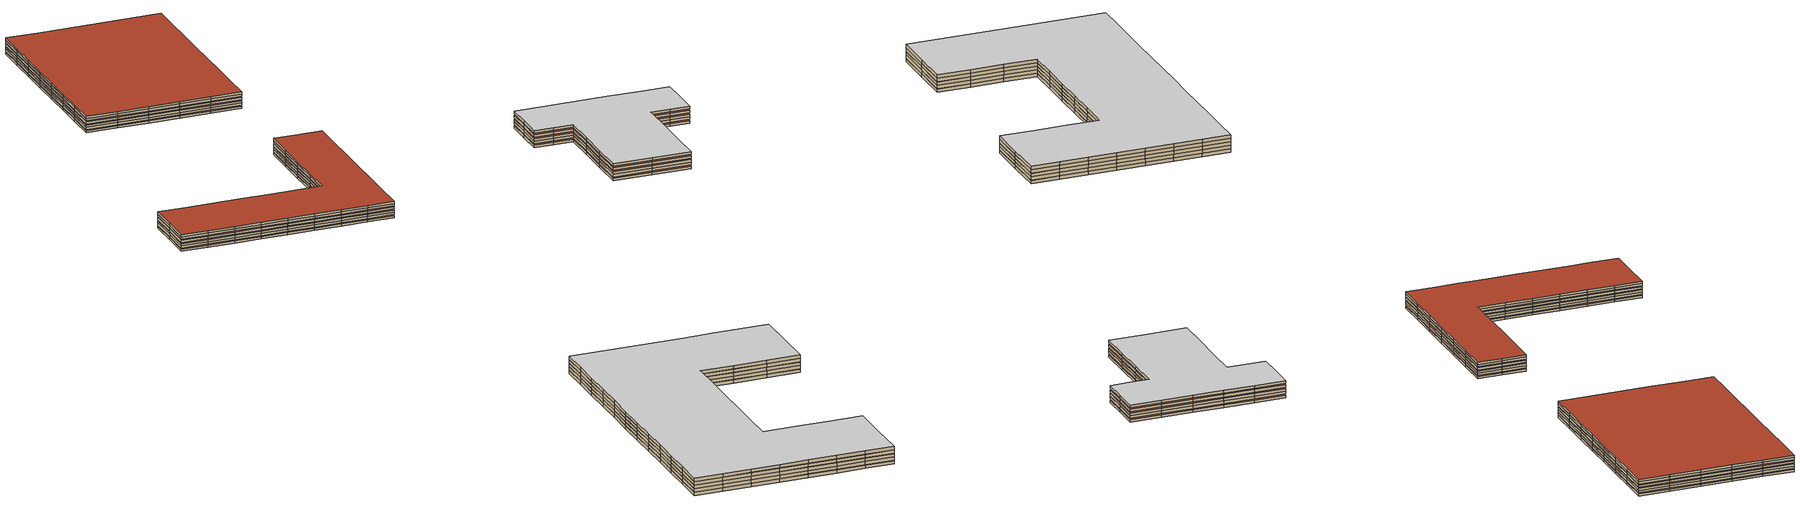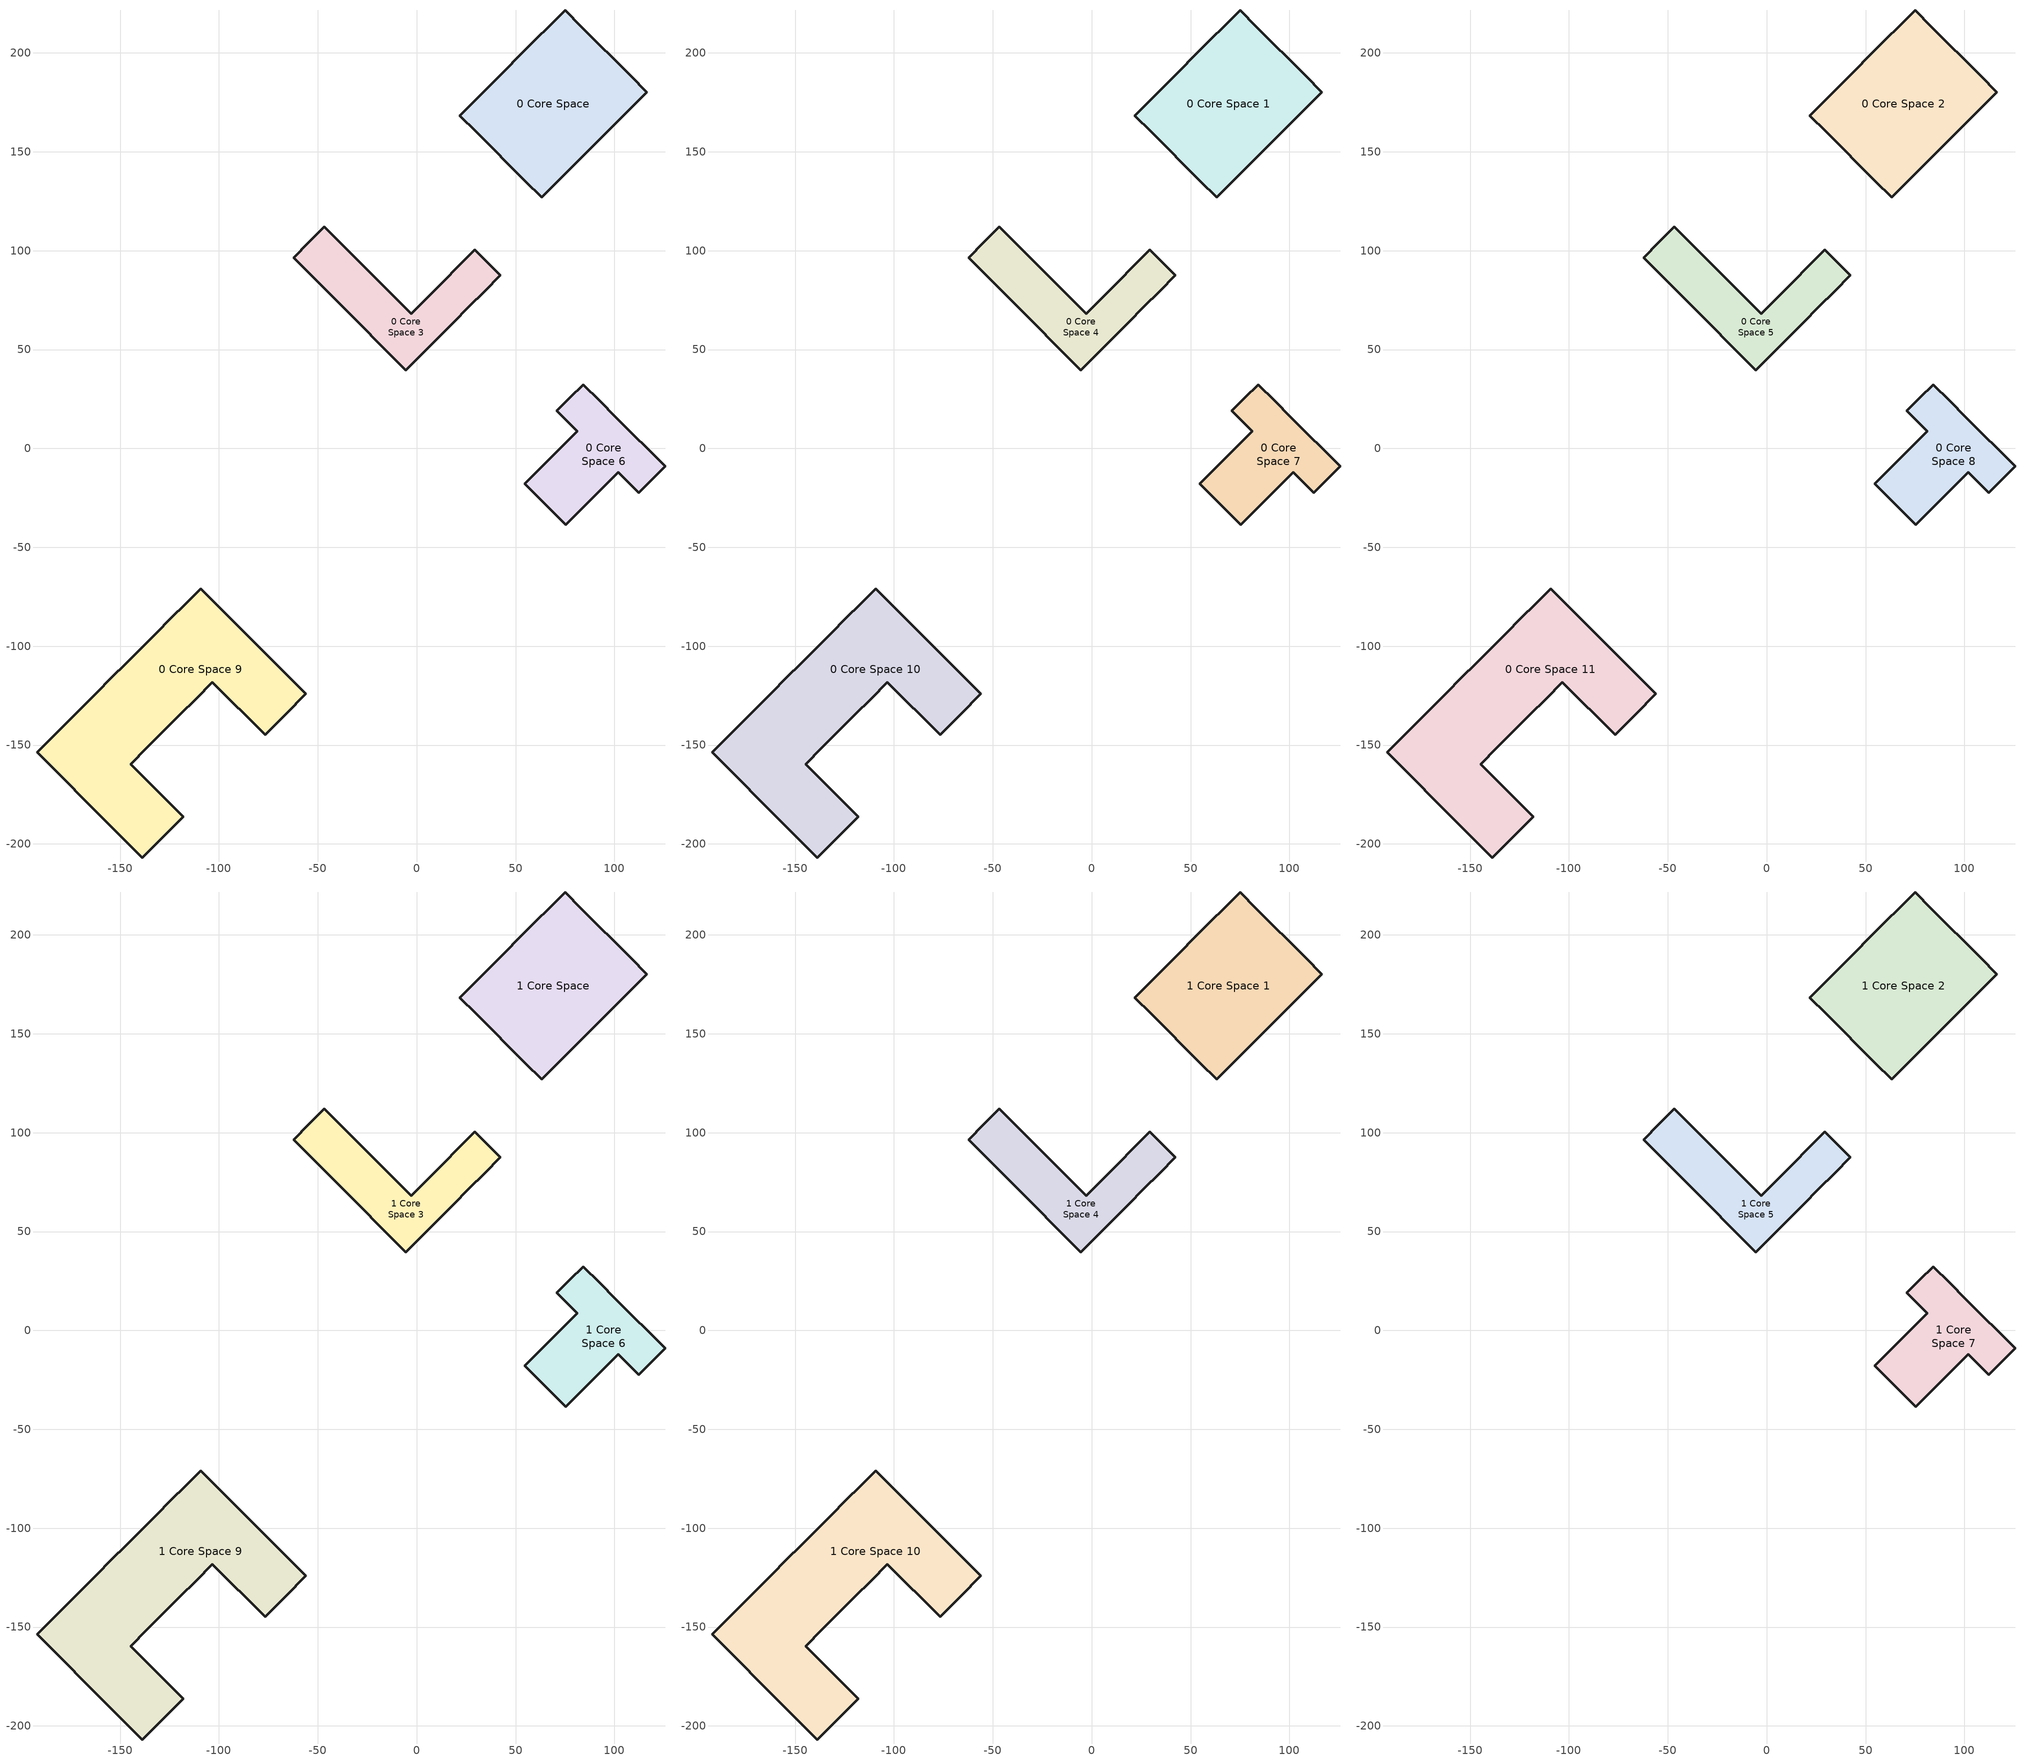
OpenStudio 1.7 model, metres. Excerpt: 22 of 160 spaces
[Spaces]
0 Core Space
 floor ground: 75.02,221.49 83.29,213.21 91.57,204.94 99.84,196.66 108.12,188.38 116.4,180.11 108.79,172.5 101.19,164.9 93.58,157.29 85.98,149.69 78.37,142.08 70.76,134.47 63.16,126.87 54.88,135.15 46.61,143.42 38.33,151.7 30.05,159.97 21.78,168.25 29.38,175.85 36.99,183.46 44.6,191.07 52.2,198.67 59.81,206.28 67.41,213.88 z0.1
 wall outside: 83.29,213.21 75.02,221.49 67.41,213.88 59.81,206.28 52.2,198.67 44.6,191.07 36.99,183.46 29.38,175.85 21.78,168.25 30.05,159.97 38.33,151.7 46.61,143.42 54.88,135.15 63.16,126.87 70.76,134.47 78.37,142.08 85.98,149.69 93.58,157.29 101.19,164.9 108.79,172.5 116.4,180.11 108.12,188.38 99.84,196.66 91.57,204.94 83.29,213.21 z0.1:0.93
 roof outside: 67.41,213.88 59.81,206.28 52.2,198.67 44.6,191.07 36.99,183.46 29.38,175.85 21.78,168.25 30.05,159.97 38.33,151.7 46.61,143.42 54.88,135.15 63.16,126.87 70.76,134.47 78.37,142.08 85.98,149.69 93.58,157.29 101.19,164.9 108.79,172.5 116.4,180.11 108.12,188.38 99.84,196.66 91.57,204.94 83.29,213.21 75.02,221.49 z0.93
0 Core Space 3
 floor ground: -62.3,96.36 -54.47,104.19 -46.65,112.01 -39.34,104.71 -32.04,97.4 -24.73,90.09 -17.42,82.79 -10.12,75.48 -2.81,68.17 5.24,76.23 13.3,84.28 21.35,92.33 29.4,100.39 35.87,93.92 42.33,87.46 34.36,79.48 26.38,71.5 18.4,63.53 10.43,55.55 2.45,47.57 -5.53,39.6 -12.62,46.69 -19.72,53.79 -26.82,60.88 -33.91,67.98 -41.01,75.08 -48.1,82.17 -55.2,89.27 z0.1
 wall outside: -54.47,104.19 -62.3,96.36 -55.2,89.27 -48.1,82.17 -41.01,75.08 -33.91,67.98 -26.82,60.88 -19.72,53.79 -12.62,46.69 -5.53,39.6 2.45,47.57 10.43,55.55 18.4,63.53 26.38,71.5 34.36,79.48 42.33,87.46 35.87,93.92 29.4,100.39 21.35,92.33 13.3,84.28 5.24,76.23 -2.81,68.17 -10.12,75.48 -17.42,82.79 -24.73,90.09 -32.04,97.4 -39.34,104.71 -46.65,112.01 -54.47,104.19 z0.1:0.93
 roof outside: -55.2,89.27 -48.1,82.17 -41.01,75.08 -33.91,67.98 -26.82,60.88 -19.72,53.79 -12.62,46.69 -5.53,39.6 2.45,47.57 10.43,55.55 18.4,63.53 26.38,71.5 34.36,79.48 42.33,87.46 35.87,93.92 29.4,100.39 21.35,92.33 13.3,84.28 5.24,76.23 -2.81,68.17 -10.12,75.48 -17.42,82.79 -24.73,90.09 -32.04,97.4 -39.34,104.71 -46.65,112.01 -54.47,104.19 -62.3,96.36 z0.93
0 Core Space 6
 floor ground: 84.16,32.3 92.44,24.02 100.71,15.75 108.99,7.47 117.26,-0.8 125.54,-9.08 118.89,-15.73 112.23,-22.39 107.06,-17.21 101.89,-12.04 93.01,-20.92 84.14,-29.79 75.27,-38.66 64.92,-28.32 54.58,-17.97 63.45,-9.1 72.32,-0.23 81.2,8.65 76.02,13.82 70.85,18.99 77.51,25.65 z0.1
 wall outside: 92.44,24.02 84.16,32.3 77.51,25.65 70.85,18.99 76.02,13.82 81.2,8.65 72.32,-0.23 63.45,-9.1 54.58,-17.97 64.92,-28.32 75.27,-38.66 84.14,-29.79 93.01,-20.92 101.89,-12.04 107.06,-17.21 112.23,-22.39 118.89,-15.73 125.54,-9.08 117.26,-0.8 108.99,7.47 100.71,15.75 92.44,24.02 z0.1:1.1
 roof outside: 77.51,25.65 70.85,18.99 76.02,13.82 81.2,8.65 72.32,-0.23 63.45,-9.1 54.58,-17.97 64.92,-28.32 75.27,-38.66 84.14,-29.79 93.01,-20.92 101.89,-12.04 107.06,-17.21 112.23,-22.39 118.89,-15.73 125.54,-9.08 117.26,-0.8 108.99,7.47 100.71,15.75 92.44,24.02 84.16,32.3 z1.1
0 Core Space 9
 floor ground: -55.99,-124.17 -66.33,-134.51 -76.68,-144.86 -85.55,-135.98 -94.43,-127.11 -103.3,-118.24 -111.58,-126.51 -119.85,-134.79 -128.13,-143.06 -136.41,-151.34 -144.68,-159.62 -135.81,-168.49 -126.93,-177.36 -118.06,-186.24 -128.41,-196.59 -138.76,-206.93 -146.36,-199.33 -153.96,-191.73 -161.57,-184.12 -169.17,-176.52 -176.78,-168.91 -184.38,-161.31 -191.99,-153.7 -184.46,-146.18 -176.94,-138.66 -169.41,-131.13 -161.89,-123.61 -154.37,-116.08 -146.84,-108.56 -139.32,-101.03 -131.79,-93.51 -124.27,-85.99 -116.74,-78.46 -109.22,-70.94 -101.62,-78.54 -94.01,-86.15 -86.41,-93.75 -78.8,-101.35 -71.2,-108.96 -63.59,-116.56 z0.1
 wall outside: -66.33,-134.51 -55.99,-124.17 -63.59,-116.56 -71.2,-108.96 -78.8,-101.35 -86.41,-93.75 -94.01,-86.15 -101.62,-78.54 -109.22,-70.94 -116.74,-78.46 -124.27,-85.99 -131.79,-93.51 -139.32,-101.03 -146.84,-108.56 -154.37,-116.08 -161.89,-123.61 -169.41,-131.13 -176.94,-138.66 -184.46,-146.18 -191.99,-153.7 -184.38,-161.31 -176.78,-168.91 -169.17,-176.52 -161.57,-184.12 -153.96,-191.73 -146.36,-199.33 -138.76,-206.93 -128.41,-196.59 -118.06,-186.24 -126.93,-177.36 -135.81,-168.49 -144.68,-159.62 -136.41,-151.34 -128.13,-143.06 -119.85,-134.79 -111.58,-126.51 -103.3,-118.24 -94.43,-127.11 -85.55,-135.98 -76.68,-144.86 -66.33,-134.51 z0.1:1.42
 roof outside: -63.59,-116.56 -71.2,-108.96 -78.8,-101.35 -86.41,-93.75 -94.01,-86.15 -101.62,-78.54 -109.22,-70.94 -116.74,-78.46 -124.27,-85.99 -131.79,-93.51 -139.32,-101.03 -146.84,-108.56 -154.37,-116.08 -161.89,-123.61 -169.41,-131.13 -176.94,-138.66 -184.46,-146.18 -191.99,-153.7 -184.38,-161.31 -176.78,-168.91 -169.17,-176.52 -161.57,-184.12 -153.96,-191.73 -146.36,-199.33 -138.76,-206.93 -128.41,-196.59 -118.06,-186.24 -126.93,-177.36 -135.81,-168.49 -144.68,-159.62 -136.41,-151.34 -128.13,-143.06 -119.85,-134.79 -111.58,-126.51 -103.3,-118.24 -94.43,-127.11 -85.55,-135.98 -76.68,-144.86 -66.33,-134.51 -55.99,-124.17 z1.42
0 Core Space 1
 floor ground: 75.02,221.49 83.29,213.21 91.57,204.94 99.84,196.66 108.12,188.38 116.4,180.11 108.79,172.5 101.19,164.9 93.58,157.29 85.98,149.69 78.37,142.08 70.76,134.47 63.16,126.87 54.88,135.15 46.61,143.42 38.33,151.7 30.05,159.97 21.78,168.25 29.38,175.85 36.99,183.46 44.6,191.07 52.2,198.67 59.81,206.28 67.41,213.88 z1.35
 wall outside: 83.29,213.21 75.02,221.49 67.41,213.88 59.81,206.28 52.2,198.67 44.6,191.07 36.99,183.46 29.38,175.85 21.78,168.25 30.05,159.97 38.33,151.7 46.61,143.42 54.88,135.15 63.16,126.87 70.76,134.47 78.37,142.08 85.98,149.69 93.58,157.29 101.19,164.9 108.79,172.5 116.4,180.11 108.12,188.38 99.84,196.66 91.57,204.94 83.29,213.21 z1.35:2.18
0 Core Space 4
 floor ground: -62.3,96.36 -54.47,104.19 -46.65,112.01 -39.34,104.71 -32.04,97.4 -24.73,90.09 -17.42,82.79 -10.12,75.48 -2.81,68.17 5.24,76.23 13.3,84.28 21.35,92.33 29.4,100.39 35.87,93.92 42.33,87.46 34.36,79.48 26.38,71.5 18.4,63.53 10.43,55.55 2.45,47.57 -5.53,39.6 -12.62,46.69 -19.72,53.79 -26.82,60.88 -33.91,67.98 -41.01,75.08 -48.1,82.17 -55.2,89.27 z1.35
 wall outside: -54.47,104.19 -62.3,96.36 -55.2,89.27 -48.1,82.17 -41.01,75.08 -33.91,67.98 -26.82,60.88 -19.72,53.79 -12.62,46.69 -5.53,39.6 2.45,47.57 10.43,55.55 18.4,63.53 26.38,71.5 34.36,79.48 42.33,87.46 35.87,93.92 29.4,100.39 21.35,92.33 13.3,84.28 5.24,76.23 -2.81,68.17 -10.12,75.48 -17.42,82.79 -24.73,90.09 -32.04,97.4 -39.34,104.71 -46.65,112.01 -54.47,104.19 z1.35:2.18
0 Core Space 7
 floor ground: 84.16,32.3 92.44,24.02 100.71,15.75 108.99,7.47 117.26,-0.8 125.54,-9.08 118.89,-15.73 112.23,-22.39 107.06,-17.21 101.89,-12.04 93.01,-20.92 84.14,-29.79 75.27,-38.66 64.92,-28.32 54.58,-17.97 63.45,-9.1 72.32,-0.23 81.2,8.65 76.02,13.82 70.85,18.99 77.51,25.65 z1.6
 wall outside: 92.44,24.02 84.16,32.3 77.51,25.65 70.85,18.99 76.02,13.82 81.2,8.65 72.32,-0.23 63.45,-9.1 54.58,-17.97 64.92,-28.32 75.27,-38.66 84.14,-29.79 93.01,-20.92 101.89,-12.04 107.06,-17.21 112.23,-22.39 118.89,-15.73 125.54,-9.08 117.26,-0.8 108.99,7.47 100.71,15.75 92.44,24.02 z1.6:2.6
0 Core Space 10
 floor ground: -55.99,-124.17 -66.33,-134.51 -76.68,-144.86 -85.55,-135.98 -94.43,-127.11 -103.3,-118.24 -111.58,-126.51 -119.85,-134.79 -128.13,-143.06 -136.41,-151.34 -144.68,-159.62 -135.81,-168.49 -126.93,-177.36 -118.06,-186.24 -128.41,-196.59 -138.76,-206.93 -146.36,-199.33 -153.96,-191.73 -161.57,-184.12 -169.17,-176.52 -176.78,-168.91 -184.38,-161.31 -191.99,-153.7 -184.46,-146.18 -176.94,-138.66 -169.41,-131.13 -161.89,-123.61 -154.37,-116.08 -146.84,-108.56 -139.32,-101.03 -131.79,-93.51 -124.27,-85.99 -116.74,-78.46 -109.22,-70.94 -101.62,-78.54 -94.01,-86.15 -86.41,-93.75 -78.8,-101.35 -71.2,-108.96 -63.59,-116.56 z1.44
 wall outside: -66.33,-134.51 -55.99,-124.17 -63.59,-116.56 -71.2,-108.96 -78.8,-101.35 -86.41,-93.75 -94.01,-86.15 -101.62,-78.54 -109.22,-70.94 -116.74,-78.46 -124.27,-85.99 -131.79,-93.51 -139.32,-101.03 -146.84,-108.56 -154.37,-116.08 -161.89,-123.61 -169.41,-131.13 -176.94,-138.66 -184.46,-146.18 -191.99,-153.7 -184.38,-161.31 -176.78,-168.91 -169.17,-176.52 -161.57,-184.12 -153.96,-191.73 -146.36,-199.33 -138.76,-206.93 -128.41,-196.59 -118.06,-186.24 -126.93,-177.36 -135.81,-168.49 -144.68,-159.62 -136.41,-151.34 -128.13,-143.06 -119.85,-134.79 -111.58,-126.51 -103.3,-118.24 -94.43,-127.11 -85.55,-135.98 -76.68,-144.86 -66.33,-134.51 z1.44:2.76
0 Core Space 2
 floor to 0 Core Space 1: 75.02,221.49 83.29,213.21 91.57,204.94 99.84,196.66 108.12,188.38 116.4,180.11 108.79,172.5 101.19,164.9 93.58,157.29 85.98,149.69 78.37,142.08 70.76,134.47 63.16,126.87 54.88,135.15 46.61,143.42 38.33,151.7 30.05,159.97 21.78,168.25 29.38,175.85 36.99,183.46 44.6,191.07 52.2,198.67 59.81,206.28 67.41,213.88 z2.18
 wall outside: 83.29,213.21 75.02,221.49 67.41,213.88 59.81,206.28 52.2,198.67 44.6,191.07 36.99,183.46 29.38,175.85 21.78,168.25 30.05,159.97 38.33,151.7 46.61,143.42 54.88,135.15 63.16,126.87 70.76,134.47 78.37,142.08 85.98,149.69 93.58,157.29 101.19,164.9 108.79,172.5 116.4,180.11 108.12,188.38 99.84,196.66 91.57,204.94 83.29,213.21 z2.18:3.01
 roof outside: 67.41,213.88 59.81,206.28 52.2,198.67 44.6,191.07 36.99,183.46 29.38,175.85 21.78,168.25 30.05,159.97 38.33,151.7 46.61,143.42 54.88,135.15 63.16,126.87 70.76,134.47 78.37,142.08 85.98,149.69 93.58,157.29 101.19,164.9 108.79,172.5 116.4,180.11 108.12,188.38 99.84,196.66 91.57,204.94 83.29,213.21 75.02,221.49 z3.01
0 Core Space 5
 floor to 0 Core Space 4: -62.3,96.36 -54.47,104.19 -46.65,112.01 -39.34,104.71 -32.04,97.4 -24.73,90.09 -17.42,82.79 -10.12,75.48 -2.81,68.17 5.24,76.23 13.3,84.28 21.35,92.33 29.4,100.39 35.87,93.92 42.33,87.46 34.36,79.48 26.38,71.5 18.4,63.53 10.43,55.55 2.45,47.57 -5.53,39.6 -12.62,46.69 -19.72,53.79 -26.82,60.88 -33.91,67.98 -41.01,75.08 -48.1,82.17 -55.2,89.27 z2.18
 wall outside: -54.47,104.19 -62.3,96.36 -55.2,89.27 -48.1,82.17 -41.01,75.08 -33.91,67.98 -26.82,60.88 -19.72,53.79 -12.62,46.69 -5.53,39.6 2.45,47.57 10.43,55.55 18.4,63.53 26.38,71.5 34.36,79.48 42.33,87.46 35.87,93.92 29.4,100.39 21.35,92.33 13.3,84.28 5.24,76.23 -2.81,68.17 -10.12,75.48 -17.42,82.79 -24.73,90.09 -32.04,97.4 -39.34,104.71 -46.65,112.01 -54.47,104.19 z2.18:3.01
 roof outside: -55.2,89.27 -48.1,82.17 -41.01,75.08 -33.91,67.98 -26.82,60.88 -19.72,53.79 -12.62,46.69 -5.53,39.6 2.45,47.57 10.43,55.55 18.4,63.53 26.38,71.5 34.36,79.48 42.33,87.46 35.87,93.92 29.4,100.39 21.35,92.33 13.3,84.28 5.24,76.23 -2.81,68.17 -10.12,75.48 -17.42,82.79 -24.73,90.09 -32.04,97.4 -39.34,104.71 -46.65,112.01 -54.47,104.19 -62.3,96.36 z3.01
0 Core Space 8
 floor to 0 Core Space 7: 84.16,32.3 92.44,24.02 100.71,15.75 108.99,7.47 117.26,-0.8 125.54,-9.08 118.89,-15.73 112.23,-22.39 107.06,-17.21 101.89,-12.04 93.01,-20.92 84.14,-29.79 75.27,-38.66 64.92,-28.32 54.58,-17.97 63.45,-9.1 72.32,-0.23 81.2,8.65 76.02,13.82 70.85,18.99 77.51,25.65 z2.6
 wall outside: 92.44,24.02 84.16,32.3 77.51,25.65 70.85,18.99 76.02,13.82 81.2,8.65 72.32,-0.23 63.45,-9.1 54.58,-17.97 64.92,-28.32 75.27,-38.66 84.14,-29.79 93.01,-20.92 101.89,-12.04 107.06,-17.21 112.23,-22.39 118.89,-15.73 125.54,-9.08 117.26,-0.8 108.99,7.47 100.71,15.75 92.44,24.02 z2.6:3.6
 roof outside: 77.51,25.65 70.85,18.99 76.02,13.82 81.2,8.65 72.32,-0.23 63.45,-9.1 54.58,-17.97 64.92,-28.32 75.27,-38.66 84.14,-29.79 93.01,-20.92 101.89,-12.04 107.06,-17.21 112.23,-22.39 118.89,-15.73 125.54,-9.08 117.26,-0.8 108.99,7.47 100.71,15.75 92.44,24.02 84.16,32.3 z3.6
0 Core Space 11
 floor to 0 Core Space 10: -55.99,-124.17 -66.33,-134.51 -76.68,-144.86 -85.55,-135.98 -94.43,-127.11 -103.3,-118.24 -111.58,-126.51 -119.85,-134.79 -128.13,-143.06 -136.41,-151.34 -144.68,-159.62 -135.81,-168.49 -126.93,-177.36 -118.06,-186.24 -128.41,-196.59 -138.76,-206.93 -146.36,-199.33 -153.96,-191.73 -161.57,-184.12 -169.17,-176.52 -176.78,-168.91 -184.38,-161.31 -191.99,-153.7 -184.46,-146.18 -176.94,-138.66 -169.41,-131.13 -161.89,-123.61 -154.37,-116.08 -146.84,-108.56 -139.32,-101.03 -131.79,-93.51 -124.27,-85.99 -116.74,-78.46 -109.22,-70.94 -101.62,-78.54 -94.01,-86.15 -86.41,-93.75 -78.8,-101.35 -71.2,-108.96 -63.59,-116.56 z2.76
 wall outside: -66.33,-134.51 -55.99,-124.17 -63.59,-116.56 -71.2,-108.96 -78.8,-101.35 -86.41,-93.75 -94.01,-86.15 -101.62,-78.54 -109.22,-70.94 -116.74,-78.46 -124.27,-85.99 -131.79,-93.51 -139.32,-101.03 -146.84,-108.56 -154.37,-116.08 -161.89,-123.61 -169.41,-131.13 -176.94,-138.66 -184.46,-146.18 -191.99,-153.7 -184.38,-161.31 -176.78,-168.91 -169.17,-176.52 -161.57,-184.12 -153.96,-191.73 -146.36,-199.33 -138.76,-206.93 -128.41,-196.59 -118.06,-186.24 -126.93,-177.36 -135.81,-168.49 -144.68,-159.62 -136.41,-151.34 -128.13,-143.06 -119.85,-134.79 -111.58,-126.51 -103.3,-118.24 -94.43,-127.11 -85.55,-135.98 -76.68,-144.86 -66.33,-134.51 z2.76:4.08
 roof outside: -63.59,-116.56 -71.2,-108.96 -78.8,-101.35 -86.41,-93.75 -94.01,-86.15 -101.62,-78.54 -109.22,-70.94 -116.74,-78.46 -124.27,-85.99 -131.79,-93.51 -139.32,-101.03 -146.84,-108.56 -154.37,-116.08 -161.89,-123.61 -169.41,-131.13 -176.94,-138.66 -184.46,-146.18 -191.99,-153.7 -184.38,-161.31 -176.78,-168.91 -169.17,-176.52 -161.57,-184.12 -153.96,-191.73 -146.36,-199.33 -138.76,-206.93 -128.41,-196.59 -118.06,-186.24 -126.93,-177.36 -135.81,-168.49 -144.68,-159.62 -136.41,-151.34 -128.13,-143.06 -119.85,-134.79 -111.58,-126.51 -103.3,-118.24 -94.43,-127.11 -85.55,-135.98 -76.68,-144.86 -66.33,-134.51 -55.99,-124.17 z4.08
1 Core Space
 floor ground: 75.02,221.49 83.29,213.21 91.57,204.94 99.84,196.66 108.12,188.38 116.4,180.11 108.79,172.5 101.19,164.9 93.58,157.29 85.98,149.69 78.37,142.08 70.76,134.47 63.16,126.87 54.88,135.15 46.61,143.42 38.33,151.7 30.05,159.97 21.78,168.25 29.38,175.85 36.99,183.46 44.6,191.07 52.2,198.67 59.81,206.28 67.41,213.88 z3.43
 wall outside: 83.29,213.21 75.02,221.49 67.41,213.88 59.81,206.28 52.2,198.67 44.6,191.07 36.99,183.46 29.38,175.85 21.78,168.25 30.05,159.97 38.33,151.7 46.61,143.42 54.88,135.15 63.16,126.87 70.76,134.47 78.37,142.08 85.98,149.69 93.58,157.29 101.19,164.9 108.79,172.5 116.4,180.11 108.12,188.38 99.84,196.66 91.57,204.94 83.29,213.21 z3.43:4.26
 roof outside: 67.41,213.88 59.81,206.28 52.2,198.67 44.6,191.07 36.99,183.46 29.38,175.85 21.78,168.25 30.05,159.97 38.33,151.7 46.61,143.42 54.88,135.15 63.16,126.87 70.76,134.47 78.37,142.08 85.98,149.69 93.58,157.29 101.19,164.9 108.79,172.5 116.4,180.11 108.12,188.38 99.84,196.66 91.57,204.94 83.29,213.21 75.02,221.49 z4.26
1 Core Space 3
 floor ground: -62.3,96.36 -54.47,104.19 -46.65,112.01 -39.34,104.71 -32.04,97.4 -24.73,90.09 -17.42,82.79 -10.12,75.48 -2.81,68.17 5.24,76.23 13.3,84.28 21.35,92.33 29.4,100.39 35.87,93.92 42.33,87.46 34.36,79.48 26.38,71.5 18.4,63.53 10.43,55.55 2.45,47.57 -5.53,39.6 -12.62,46.69 -19.72,53.79 -26.82,60.88 -33.91,67.98 -41.01,75.08 -48.1,82.17 -55.2,89.27 z3.43
 wall outside: -54.47,104.19 -62.3,96.36 -55.2,89.27 -48.1,82.17 -41.01,75.08 -33.91,67.98 -26.82,60.88 -19.72,53.79 -12.62,46.69 -5.53,39.6 2.45,47.57 10.43,55.55 18.4,63.53 26.38,71.5 34.36,79.48 42.33,87.46 35.87,93.92 29.4,100.39 21.35,92.33 13.3,84.28 5.24,76.23 -2.81,68.17 -10.12,75.48 -17.42,82.79 -24.73,90.09 -32.04,97.4 -39.34,104.71 -46.65,112.01 -54.47,104.19 z3.43:4.26
 roof outside: -55.2,89.27 -48.1,82.17 -41.01,75.08 -33.91,67.98 -26.82,60.88 -19.72,53.79 -12.62,46.69 -5.53,39.6 2.45,47.57 10.43,55.55 18.4,63.53 26.38,71.5 34.36,79.48 42.33,87.46 35.87,93.92 29.4,100.39 21.35,92.33 13.3,84.28 5.24,76.23 -2.81,68.17 -10.12,75.48 -17.42,82.79 -24.73,90.09 -32.04,97.4 -39.34,104.71 -46.65,112.01 -54.47,104.19 -62.3,96.36 z4.26
1 Core Space 6
 floor ground: 84.16,32.3 92.44,24.02 100.71,15.75 108.99,7.47 117.26,-0.8 125.54,-9.08 118.89,-15.73 112.23,-22.39 107.06,-17.21 101.89,-12.04 93.01,-20.92 84.14,-29.79 75.27,-38.66 64.92,-28.32 54.58,-17.97 63.45,-9.1 72.32,-0.23 81.2,8.65 76.02,13.82 70.85,18.99 77.51,25.65 z4.1
 wall outside: 92.44,24.02 84.16,32.3 77.51,25.65 70.85,18.99 76.02,13.82 81.2,8.65 72.32,-0.23 63.45,-9.1 54.58,-17.97 64.92,-28.32 75.27,-38.66 84.14,-29.79 93.01,-20.92 101.89,-12.04 107.06,-17.21 112.23,-22.39 118.89,-15.73 125.54,-9.08 117.26,-0.8 108.99,7.47 100.71,15.75 92.44,24.02 z4.1:5.1
 roof outside: 77.51,25.65 70.85,18.99 76.02,13.82 81.2,8.65 72.32,-0.23 63.45,-9.1 54.58,-17.97 64.92,-28.32 75.27,-38.66 84.14,-29.79 93.01,-20.92 101.89,-12.04 107.06,-17.21 112.23,-22.39 118.89,-15.73 125.54,-9.08 117.26,-0.8 108.99,7.47 100.71,15.75 92.44,24.02 84.16,32.3 z5.1
1 Core Space 9
 floor ground: -55.99,-124.17 -66.33,-134.51 -76.68,-144.86 -85.55,-135.98 -94.43,-127.11 -103.3,-118.24 -111.58,-126.51 -119.85,-134.79 -128.13,-143.06 -136.41,-151.34 -144.68,-159.62 -135.81,-168.49 -126.93,-177.36 -118.06,-186.24 -128.41,-196.59 -138.76,-206.93 -146.36,-199.33 -153.96,-191.73 -161.57,-184.12 -169.17,-176.52 -176.78,-168.91 -184.38,-161.31 -191.99,-153.7 -184.46,-146.18 -176.94,-138.66 -169.41,-131.13 -161.89,-123.61 -154.37,-116.08 -146.84,-108.56 -139.32,-101.03 -131.79,-93.51 -124.27,-85.99 -116.74,-78.46 -109.22,-70.94 -101.62,-78.54 -94.01,-86.15 -86.41,-93.75 -78.8,-101.35 -71.2,-108.96 -63.59,-116.56 z4.1
 wall outside: -66.33,-134.51 -55.99,-124.17 -63.59,-116.56 -71.2,-108.96 -78.8,-101.35 -86.41,-93.75 -94.01,-86.15 -101.62,-78.54 -109.22,-70.94 -116.74,-78.46 -124.27,-85.99 -131.79,-93.51 -139.32,-101.03 -146.84,-108.56 -154.37,-116.08 -161.89,-123.61 -169.41,-131.13 -176.94,-138.66 -184.46,-146.18 -191.99,-153.7 -184.38,-161.31 -176.78,-168.91 -169.17,-176.52 -161.57,-184.12 -153.96,-191.73 -146.36,-199.33 -138.76,-206.93 -128.41,-196.59 -118.06,-186.24 -126.93,-177.36 -135.81,-168.49 -144.68,-159.62 -136.41,-151.34 -128.13,-143.06 -119.85,-134.79 -111.58,-126.51 -103.3,-118.24 -94.43,-127.11 -85.55,-135.98 -76.68,-144.86 -66.33,-134.51 z4.1:5.42
 roof outside: -63.59,-116.56 -71.2,-108.96 -78.8,-101.35 -86.41,-93.75 -94.01,-86.15 -101.62,-78.54 -109.22,-70.94 -116.74,-78.46 -124.27,-85.99 -131.79,-93.51 -139.32,-101.03 -146.84,-108.56 -154.37,-116.08 -161.89,-123.61 -169.41,-131.13 -176.94,-138.66 -184.46,-146.18 -191.99,-153.7 -184.38,-161.31 -176.78,-168.91 -169.17,-176.52 -161.57,-184.12 -153.96,-191.73 -146.36,-199.33 -138.76,-206.93 -128.41,-196.59 -118.06,-186.24 -126.93,-177.36 -135.81,-168.49 -144.68,-159.62 -136.41,-151.34 -128.13,-143.06 -119.85,-134.79 -111.58,-126.51 -103.3,-118.24 -94.43,-127.11 -85.55,-135.98 -76.68,-144.86 -66.33,-134.51 -55.99,-124.17 z5.42
1 Core Space 1
 floor ground: 75.02,221.49 83.29,213.21 91.57,204.94 99.84,196.66 108.12,188.38 116.4,180.11 108.79,172.5 101.19,164.9 93.58,157.29 85.98,149.69 78.37,142.08 70.76,134.47 63.16,126.87 54.88,135.15 46.61,143.42 38.33,151.7 30.05,159.97 21.78,168.25 29.38,175.85 36.99,183.46 44.6,191.07 52.2,198.67 59.81,206.28 67.41,213.88 z4.68
 wall outside: 83.29,213.21 75.02,221.49 67.41,213.88 59.81,206.28 52.2,198.67 44.6,191.07 36.99,183.46 29.38,175.85 21.78,168.25 30.05,159.97 38.33,151.7 46.61,143.42 54.88,135.15 63.16,126.87 70.76,134.47 78.37,142.08 85.98,149.69 93.58,157.29 101.19,164.9 108.79,172.5 116.4,180.11 108.12,188.38 99.84,196.66 91.57,204.94 83.29,213.21 z4.68:5.51
1 Core Space 4
 floor ground: -62.3,96.36 -54.47,104.19 -46.65,112.01 -39.34,104.71 -32.04,97.4 -24.73,90.09 -17.42,82.79 -10.12,75.48 -2.81,68.17 5.24,76.23 13.3,84.28 21.35,92.33 29.4,100.39 35.87,93.92 42.33,87.46 34.36,79.48 26.38,71.5 18.4,63.53 10.43,55.55 2.45,47.57 -5.53,39.6 -12.62,46.69 -19.72,53.79 -26.82,60.88 -33.91,67.98 -41.01,75.08 -48.1,82.17 -55.2,89.27 z4.68
 wall outside: -54.47,104.19 -62.3,96.36 -55.2,89.27 -48.1,82.17 -41.01,75.08 -33.91,67.98 -26.82,60.88 -19.72,53.79 -12.62,46.69 -5.53,39.6 2.45,47.57 10.43,55.55 18.4,63.53 26.38,71.5 34.36,79.48 42.33,87.46 35.87,93.92 29.4,100.39 21.35,92.33 13.3,84.28 5.24,76.23 -2.81,68.17 -10.12,75.48 -17.42,82.79 -24.73,90.09 -32.04,97.4 -39.34,104.71 -46.65,112.01 -54.47,104.19 z4.68:5.51
1 Core Space 10
 floor ground: -55.99,-124.17 -66.33,-134.51 -76.68,-144.86 -85.55,-135.98 -94.43,-127.11 -103.3,-118.24 -111.58,-126.51 -119.85,-134.79 -128.13,-143.06 -136.41,-151.34 -144.68,-159.62 -135.81,-168.49 -126.93,-177.36 -118.06,-186.24 -128.41,-196.59 -138.76,-206.93 -146.36,-199.33 -153.96,-191.73 -161.57,-184.12 -169.17,-176.52 -176.78,-168.91 -184.38,-161.31 -191.99,-153.7 -184.46,-146.18 -176.94,-138.66 -169.41,-131.13 -161.89,-123.61 -154.37,-116.08 -146.84,-108.56 -139.32,-101.03 -131.79,-93.51 -124.27,-85.99 -116.74,-78.46 -109.22,-70.94 -101.62,-78.54 -94.01,-86.15 -86.41,-93.75 -78.8,-101.35 -71.2,-108.96 -63.59,-116.56 z5.44
 wall outside: -66.33,-134.51 -55.99,-124.17 -63.59,-116.56 -71.2,-108.96 -78.8,-101.35 -86.41,-93.75 -94.01,-86.15 -101.62,-78.54 -109.22,-70.94 -116.74,-78.46 -124.27,-85.99 -131.79,-93.51 -139.32,-101.03 -146.84,-108.56 -154.37,-116.08 -161.89,-123.61 -169.41,-131.13 -176.94,-138.66 -184.46,-146.18 -191.99,-153.7 -184.38,-161.31 -176.78,-168.91 -169.17,-176.52 -161.57,-184.12 -153.96,-191.73 -146.36,-199.33 -138.76,-206.93 -128.41,-196.59 -118.06,-186.24 -126.93,-177.36 -135.81,-168.49 -144.68,-159.62 -136.41,-151.34 -128.13,-143.06 -119.85,-134.79 -111.58,-126.51 -103.3,-118.24 -94.43,-127.11 -85.55,-135.98 -76.68,-144.86 -66.33,-134.51 z5.44:6.76
 ceiling to 1 Core Space 11: -63.59,-116.56 -71.2,-108.96 -78.8,-101.35 -86.41,-93.75 -94.01,-86.15 -101.62,-78.54 -109.22,-70.94 -116.74,-78.46 -124.27,-85.99 -131.79,-93.51 -139.32,-101.03 -146.84,-108.56 -154.37,-116.08 -161.89,-123.61 -169.41,-131.13 -176.94,-138.66 -184.46,-146.18 -191.99,-153.7 -184.38,-161.31 -176.78,-168.91 -169.17,-176.52 -161.57,-184.12 -153.96,-191.73 -146.36,-199.33 -138.76,-206.93 -128.41,-196.59 -118.06,-186.24 -126.93,-177.36 -135.81,-168.49 -144.68,-159.62 -136.41,-151.34 -128.13,-143.06 -119.85,-134.79 -111.58,-126.51 -103.3,-118.24 -94.43,-127.11 -85.55,-135.98 -76.68,-144.86 -66.33,-134.51 -55.99,-124.17 z6.76
1 Core Space 2
 floor to 1 Core Space 1: 75.02,221.49 83.29,213.21 91.57,204.94 99.84,196.66 108.12,188.38 116.4,180.11 108.79,172.5 101.19,164.9 93.58,157.29 85.98,149.69 78.37,142.08 70.76,134.47 63.16,126.87 54.88,135.15 46.61,143.42 38.33,151.7 30.05,159.97 21.78,168.25 29.38,175.85 36.99,183.46 44.6,191.07 52.2,198.67 59.81,206.28 67.41,213.88 z5.51
 wall outside: 83.29,213.21 75.02,221.49 67.41,213.88 59.81,206.28 52.2,198.67 44.6,191.07 36.99,183.46 29.38,175.85 21.78,168.25 30.05,159.97 38.33,151.7 46.61,143.42 54.88,135.15 63.16,126.87 70.76,134.47 78.37,142.08 85.98,149.69 93.58,157.29 101.19,164.9 108.79,172.5 116.4,180.11 108.12,188.38 99.84,196.66 91.57,204.94 83.29,213.21 z5.51:6.34
 roof outside: 67.41,213.88 59.81,206.28 52.2,198.67 44.6,191.07 36.99,183.46 29.38,175.85 21.78,168.25 30.05,159.97 38.33,151.7 46.61,143.42 54.88,135.15 63.16,126.87 70.76,134.47 78.37,142.08 85.98,149.69 93.58,157.29 101.19,164.9 108.79,172.5 116.4,180.11 108.12,188.38 99.84,196.66 91.57,204.94 83.29,213.21 75.02,221.49 z6.34
1 Core Space 5
 floor to 1 Core Space 4: -62.3,96.36 -54.47,104.19 -46.65,112.01 -39.34,104.71 -32.04,97.4 -24.73,90.09 -17.42,82.79 -10.12,75.48 -2.81,68.17 5.24,76.23 13.3,84.28 21.35,92.33 29.4,100.39 35.87,93.92 42.33,87.46 34.36,79.48 26.38,71.5 18.4,63.53 10.43,55.55 2.45,47.57 -5.53,39.6 -12.62,46.69 -19.72,53.79 -26.82,60.88 -33.91,67.98 -41.01,75.08 -48.1,82.17 -55.2,89.27 z5.51
 wall outside: -54.47,104.19 -62.3,96.36 -55.2,89.27 -48.1,82.17 -41.01,75.08 -33.91,67.98 -26.82,60.88 -19.72,53.79 -12.62,46.69 -5.53,39.6 2.45,47.57 10.43,55.55 18.4,63.53 26.38,71.5 34.36,79.48 42.33,87.46 35.87,93.92 29.4,100.39 21.35,92.33 13.3,84.28 5.24,76.23 -2.81,68.17 -10.12,75.48 -17.42,82.79 -24.73,90.09 -32.04,97.4 -39.34,104.71 -46.65,112.01 -54.47,104.19 z5.51:6.34
 roof outside: -55.2,89.27 -48.1,82.17 -41.01,75.08 -33.91,67.98 -26.82,60.88 -19.72,53.79 -12.62,46.69 -5.53,39.6 2.45,47.57 10.43,55.55 18.4,63.53 26.38,71.5 34.36,79.48 42.33,87.46 35.87,93.92 29.4,100.39 21.35,92.33 13.3,84.28 5.24,76.23 -2.81,68.17 -10.12,75.48 -17.42,82.79 -24.73,90.09 -32.04,97.4 -39.34,104.71 -46.65,112.01 -54.47,104.19 -62.3,96.36 z6.34
1 Core Space 7
 floor ground: 84.16,32.3 92.44,24.02 100.71,15.75 108.99,7.47 117.26,-0.8 125.54,-9.08 118.89,-15.73 112.23,-22.39 107.06,-17.21 101.89,-12.04 93.01,-20.92 84.14,-29.79 75.27,-38.66 64.92,-28.32 54.58,-17.97 63.45,-9.1 72.32,-0.23 81.2,8.65 76.02,13.82 70.85,18.99 77.51,25.65 z5.6
 wall outside: 92.44,24.02 84.16,32.3 77.51,25.65 70.85,18.99 76.02,13.82 81.2,8.65 72.32,-0.23 63.45,-9.1 54.58,-17.97 64.92,-28.32 75.27,-38.66 84.14,-29.79 93.01,-20.92 101.89,-12.04 107.06,-17.21 112.23,-22.39 118.89,-15.73 125.54,-9.08 117.26,-0.8 108.99,7.47 100.71,15.75 92.44,24.02 z5.6:6.6
 ceiling to 1 Core Space 8: 77.51,25.65 70.85,18.99 76.02,13.82 81.2,8.65 72.32,-0.23 63.45,-9.1 54.58,-17.97 64.92,-28.32 75.27,-38.66 84.14,-29.79 93.01,-20.92 101.89,-12.04 107.06,-17.21 112.23,-22.39 118.89,-15.73 125.54,-9.08 117.26,-0.8 108.99,7.47 100.71,15.75 92.44,24.02 84.16,32.3 z6.6
[Building]
Building 1: North Axis {deg}=0; Default Construction Set=MyConsturction
[Construction]
ASHRAE 90.1-2004 ExtWall Mass ClimateZone 6: 1IN Stucco, 8IN CONCRETE HW RefBldg, Mass NonRes Wall Insulation-1.69, 1/2IN Gypsum
Interior Window: Clear 3mm
Interior Partition: G05 25mm wood
Exterior Door: F08 Metal surface, I01 25mm insulation board
ASHRAE 90.1-2004 ExtWindow ClimateZone 4-6: Fixed Window 3.24/0.39/0.31
[Material] Thermal Absorptance=0.9
Name | Roughness | Thickness {m} | Conductivity {W/m-K} | Density {kg/m3} | Specific Heat {J/kg-K} | Solar Absorptance | Visible Absorptance
1IN Stucco | Smooth | 0.0253 | 0.6918 | 1858 | 837 | 0.92 | 0.92
8IN CONCRETE HW RefBldg | Rough | 0.2032 | 1.311 | 2240 | 836.8 | 0.7 | 0.7
Mass NonRes Wall Insulation-1.69 | MediumRough | 0.0623673 | 0.049 | 265 | 836.8 | 0.7 | 0.7
1/2IN Gypsum | Smooth | 0.0127 | 0.16 | 784.9 | 830 | 0.4 | 0.4
G05 25mm wood | MediumSmooth | 0.0254 | 0.15 | 608 | 1630 | 0.5 | 0.5
F08 Metal surface | Smooth | 0.0008 | 45.28 | 7824 | 500 | 0.7 | 0.7
I01 25mm insulation board | MediumRough | 0.0254 | 0.03 | 43 | 1210 | 0.6 | 0.6
[WindowMaterial:SimpleGlazingSystem]
Fixed Window 3.24/0.39/0.31: U-Factor {W/m2-K}=3.23646; Solar Heat Gain Coefficient=0.39; Visible Transmittance=0.31
[WindowMaterial:Glazing]
Clear 3mm: Optical Data Type=SpectralAverage; Thickness {m}=0.003; Solar Transmittance at Normal Incidence=0.837; Front Side Solar Reflectance at Normal Incidence=0.075; Back Side Solar Reflectance at Normal Incidence=0; Visible Transmittance at Normal Incidence=0.898; Front Side Visible Reflectance at Normal Incidence=0.081; Back Side Visible Reflectance at Normal Incidence=0; Infrared Transmittance at Normal Incidence=0; Front Side Infrared Hemispherical Emissivity=0.84; Back Side Infrared Hemispherical Emissivity=0.84; Conductivity {W/m-K}=0.9; Dirt Correction Factor for Solar and Visible Transmittance=1; Solar Diffusing=No
[DefaultConstructionSet]
MyConsturction: Default Exterior Surface Constructions=Default Surface Constructions 1; Default Interior Surface Constructions=Default Surface Constructions 1; Default Ground Contact Surface Constructions=Default Surface Constructions 1; Default Exterior SubSurface Constructions=Default Sub Surface Constructions 1; Default Interior SubSurface Constructions=Default Sub Surface Constructions 1; Interior Partition Construction=Interior Partition
[DefaultSurfaceConstructions]
Default Surface Constructions 1: Floor Construction=ASHRAE 90.1-2004 ExtWall Mass ClimateZone 6; Wall Construction=ASHRAE 90.1-2004 ExtWall Mass ClimateZone 6; Roof Ceiling Construction=ASHRAE 90.1-2004 ExtWall Mass ClimateZone 6
[DefaultSubSurfaceConstructions]
Default Sub Surface Constructions 1: Fixed Window Construction=ASHRAE 90.1-2004 ExtWindow ClimateZone 4-6; Operable Window Construction=ASHRAE 90.1-2004 ExtWindow ClimateZone 4-6; Door Construction=Exterior Door; Glass Door Construction=ASHRAE 90.1-2004 ExtWindow ClimateZone 4-6; Skylight Construction=ASHRAE 90.1-2004 ExtWindow ClimateZone 4-6; Tubular Daylight Dome Construction=Interior Window; Tubular Daylight Diffuser Construction=Interior Window
[BuildingStory]
Name | Nominal Z Coordinate {m} | Nominal Floor to Floor Height {m}
Story 1; Story 10 | 0.1 | 0.8325
Story 2; Story 11 | 1.34875 | 0.8325
Story 3; Story 12 | 2.18125 | 0.8325
Story 4; Story 13 | 3.43 | 0.8325
Story 5; Story 14 | 4.67875 | 0.8325
Story 6; Story 15 | 5.51125 | 0.8325
Story 25 | 0.1 | 1
Story 26 | 1.6 | 1
Story 27 | 2.6 | 1
Story 28 | 4.1 | 1
Story 29 | 5.6 | 1
Story 34 | 0.1 | 1.32
Story 35 | 1.44 | 1.32
Story 36 | 2.76 | 1.32
Story 37 | 4.1 | 1.32
Story 38 | 5.44 | 1.32
[Space]
Name | Building Story | Thermal Zone
0 Core Space | Story 1 | Thermal Zone 6
0 Core Space 1 | Story 2 | Thermal Zone 9
0 Core Space 2 | Story 3 | Thermal Zone 7
1 Core Space | Story 4 | Thermal Zone 2
1 Core Space 1 | Story 5 | Thermal Zone 3
1 Core Space 2 | Story 6 | Thermal Zone 4
0 Core Space 3 | Story 10 | Thermal Zone 56
0 Core Space 4 | Story 11 | Thermal Zone 58
0 Core Space 5 | Story 12 | Thermal Zone 45
1 Core Space 3 | Story 13 | Thermal Zone 54
1 Core Space 4 | Story 14 | Thermal Zone 51
1 Core Space 5 | Story 15 | Thermal Zone 47
0 Core Space 6 | Story 25 | Thermal Zone 84
0 Core Space 7 | Story 26 | Thermal Zone 87
0 Core Space 8 | Story 27 | Thermal Zone 85
1 Core Space 6 | Story 28 | Thermal Zone 89
1 Core Space 7 | Story 29 | Thermal Zone 91
0 Core Space 9 | Story 34 | Thermal Zone 117
0 Core Space 10 | Story 35 | Thermal Zone 112
0 Core Space 11 | Story 36 | Thermal Zone 116
1 Core Space 9 | Story 37 | Thermal Zone 115
1 Core Space 10 | Story 38 | Thermal Zone 109
[ThermalZone] Use Ideal Air Loads=No
Thermal Zone 2; Thermal Zone 3; Thermal Zone 4; Thermal Zone 6; Thermal Zone 7; Thermal Zone 9; Thermal Zone 45; Thermal Zone 47; Thermal Zone 51; Thermal Zone 54; Thermal Zone 56; Thermal Zone 58; Thermal Zone 84; Thermal Zone 85; Thermal Zone 87; Thermal Zone 89; Thermal Zone 91; Thermal Zone 109; Thermal Zone 112; Thermal Zone 115; Thermal Zone 116; Thermal Zone 117
[Sizing:Zone] Zone Cooling Design Supply Air Temperature {C}=14; Zone Heating Design Supply Air Temperature {C}=40; Zone Cooling Design Supply Air Humidity Ratio {kg-H2O/kg-air}=0.0085; Zone Heating Design Supply Air Humidity Ratio {kg-H2O/kg-air}=0.008; Cooling Design Air Flow Method=DesignDay; Heating Design Air Flow Method=DesignDay
Thermal Zone 1; Thermal Zone 2; Thermal Zone 3; Thermal Zone 4; Thermal Zone 5; Thermal Zone 6; Thermal Zone 7; Thermal Zone 8; Thermal Zone 9; Thermal Zone 10; Thermal Zone 11; Thermal Zone 12; Thermal Zone 13; Thermal Zone 14; Thermal Zone 15; Thermal Zone 16; Thermal Zone 17; Thermal Zone 18; Thermal Zone 19; Thermal Zone 20; Thermal Zone 21; Thermal Zone 22; Thermal Zone 23; Thermal Zone 24; Thermal Zone 25; Thermal Zone 26; Thermal Zone 27; Thermal Zone 28; Thermal Zone 29; Thermal Zone 30; Thermal Zone 31; Thermal Zone 32; Thermal Zone 33; Thermal Zone 34; Thermal Zone 35; Thermal Zone 36; Thermal Zone 37; Thermal Zone 38; Thermal Zone 39; Thermal Zone 40; Thermal Zone 41; Thermal Zone 42; Thermal Zone 43; Thermal Zone 44; Thermal Zone 45; Thermal Zone 46; Thermal Zone 47; Thermal Zone 48; Thermal Zone 49; Thermal Zone 50; Thermal Zone 51; Thermal Zone 52; Thermal Zone 53; Thermal Zone 54; Thermal Zone 55; Thermal Zone 56; Thermal Zone 57; Thermal Zone 58; Thermal Zone 59; Thermal Zone 60; Thermal Zone 61; Thermal Zone 62; Thermal Zone 63; Thermal Zone 64; Thermal Zone 65; Thermal Zone 66; Thermal Zone 67; Thermal Zone 68; Thermal Zone 69; Thermal Zone 70; Thermal Zone 71; Thermal Zone 72; Thermal Zone 73; Thermal Zone 74; Thermal Zone 75; Thermal Zone 76; Thermal Zone 77; Thermal Zone 78; Thermal Zone 79; Thermal Zone 80; Thermal Zone 81; Thermal Zone 82; Thermal Zone 83; Thermal Zone 84; Thermal Zone 85; Thermal Zone 86; Thermal Zone 87; Thermal Zone 88; Thermal Zone 89; Thermal Zone 90; Thermal Zone 91; Thermal Zone 92; Thermal Zone 93; Thermal Zone 94; Thermal Zone 95; Thermal Zone 96; Thermal Zone 97; Thermal Zone 98; Thermal Zone 99; Thermal Zone 100; Thermal Zone 101; Thermal Zone 102; Thermal Zone 103; Thermal Zone 104; Thermal Zone 105; Thermal Zone 106; Thermal Zone 107; Thermal Zone 108; Thermal Zone 109; Thermal Zone 110; Thermal Zone 111; Thermal Zone 112; Thermal Zone 113; Thermal Zone 114; Thermal Zone 115; Thermal Zone 116; Thermal Zone 117; Thermal Zone 118; Thermal Zone 119; Thermal Zone 120; Thermal Zone 121; Thermal Zone 122; Thermal Zone 123; Thermal Zone 124; Thermal Zone 125; Thermal Zone 126; Thermal Zone 127; Thermal Zone 128; Thermal Zone 129; Thermal Zone 130; Thermal Zone 131; Thermal Zone 132; Thermal Zone 133; Thermal Zone 134; Thermal Zone 135; Thermal Zone 136; Thermal Zone 137; Thermal Zone 138; Thermal Zone 139; Thermal Zone 140; Thermal Zone 141; Thermal Zone 142; Thermal Zone 143; Thermal Zone 144; Thermal Zone 145; Thermal Zone 146; Thermal Zone 147; Thermal Zone 148; Thermal Zone 149; Thermal Zone 150; Thermal Zone 151; Thermal Zone 152; Thermal Zone 153; Thermal Zone 154; Thermal Zone 155; Thermal Zone 156; Thermal Zone 157; Thermal Zone 158; Thermal Zone 159; Thermal Zone 160
